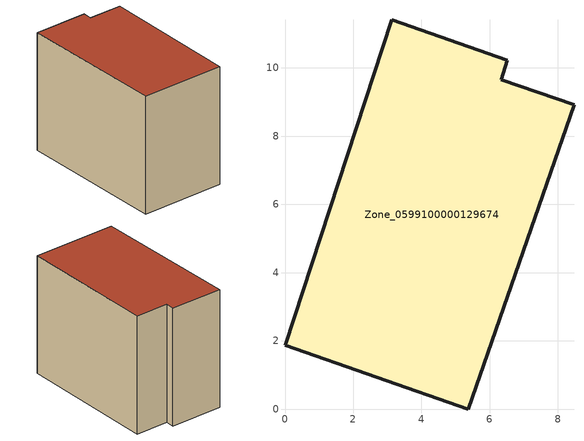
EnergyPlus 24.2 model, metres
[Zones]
Zone_0599100000129674
 floor ground (C_G): 0,1.87 3.13,11.41 6.52,10.23 6.33,9.66 8.47,8.92 5.37,0 z0
 wall outside (C_F): 3.13,11.41 0,1.87 5.37,0 8.47,8.92 6.33,9.66 6.52,10.23 3.13,11.41 z0:8.06
 roof outside (C_R): 0,1.87 5.37,0 8.47,8.92 6.33,9.66 6.52,10.23 3.13,11.41 z8.06
[BUILDING]
Pand.0599100000129674: North Axis=0; Terrain=City; Loads Convergence Tolerance Value=0.04; Temperature Convergence Tolerance Value=0.4; Solar Distribution=FullExterior; Maximum Number of Warmup Days=25; Minimum Number of Warmup Days=1
[Site:Location]
Rotterdam.The.Hague.AP_ZH_NLD Design_Conditions: Latitude=51.96; Longitude=4.45; Time Zone=1; Elevation=-4.5
[SITE:GROUNDTEMPERATURE:BUILDINGSURFACE]
18, 18, 18, 18, 18, 18, 18, 18, 18, 18, 18, 18
[MATERIAL] Thermal Absorptance=0.9; Solar Absorptance=0.7; Visible Absorptance=0.7
Name | Roughness | Thickness | Conductivity | Density | Specific Heat
G.TC.1992-2005 | MediumSmooth | 0.15 | 0.06 | 540 | 1210
F.TC.1992-2005 | Rough | 0.3 | 0.12 | 1920 | 840
R.TC.1992-2005 | MediumRough | 0.2 | 0.08 | 1500 | 1000
[CONSTRUCTION]
C_G: G.TC.1992-2005
C_F: F.TC.1992-2005
C_R: R.TC.1992-2005
[ZONE]
Zone_0599100000129674: Type=1; Multiplier=1; Ceiling Height=Autocalculate; Volume=Autocalculate; Floor Area=autocalculate; Part of Total Floor Area=Yes
[ZONEINFILTRATION:DESIGNFLOWRATE]
Infil_Zone_0599100000129674: Zone or ZoneList or Space or SpaceList=Zone_0599100000129674; Schedule=AlwaysOn; Design Flow Rate Calculation Method=Flow/Area; Flow Rate per Floor Area=0.0015; Constant Term Coefficient=1; Temperature Term Coefficient=0; Velocity Term Coefficient=0; Velocity Squared Term Coefficient=0
[HVACTEMPLATE:ZONE:IDEALLOADSAIRSYSTEM]
Zone_0599100000129674: Maximum Heating Supply Air Temperature=50; Minimum Cooling Supply Air Temperature=13; Maximum Heating Supply Air Humidity Ratio=0.0156; Minimum Cooling Supply Air Humidity Ratio=0.0077; Heating Limit=NoLimit; Cooling Limit=NoLimit; Dehumidification Control Type=ConstantSensibleHeatRatio; Cooling Sensible Heat Ratio=0.7; Dehumidification Setpoint=60; Humidification Control Type=None; Humidification Setpoint=30; Outdoor Air Method=None; Outdoor Air Flow Rate per Person=0.00944; Outdoor Air Flow Rate per Zone Floor Area=0; Outdoor Air Flow Rate per Zone=0; Demand Controlled Ventilation Type=None; Outdoor Air Economizer Type=NoEconomizer; Heat Recovery Type=None; Sensible Heat Recovery Effectiveness=0.7; Latent Heat Recovery Effectiveness=0.65
[ZONECONTROL:THERMOSTAT]
ThermostatControl_Zone_0599100000129674: Zone or ZoneList=Zone_0599100000129674; Control Type Schedule=DualSetpointControlType; Control 1=Thermostat_Zone_0599100000129674; Temperature Difference Between Cutout And Setpoint=0
[THERMOSTATSETPOINT:DUALSETPOINT]
Thermostat_Zone_0599100000129674: Heating Setpoint Temperature Schedule=HeatingSetpoint_Zone_0599100000129674; Cooling Setpoint Temperature Schedule=CoolingSetpoint_Zone_0599100000129674
[SCHEDULE:COMPACT]
HeatingSetpoint_Zone_0599100000129674: Through: 12/31, For: AllDays, Until: 24:00, 21
CoolingSetpoint_Zone_0599100000129674: Through: 12/31, For: AllDays, Until: 24:00, 24
DualSetpointControlType: Through: 12/31, For: AllDays, Until: 24:00, 4
AlwaysOn: Through: 12/31, For: AllDays, Until: 24:00, 1
